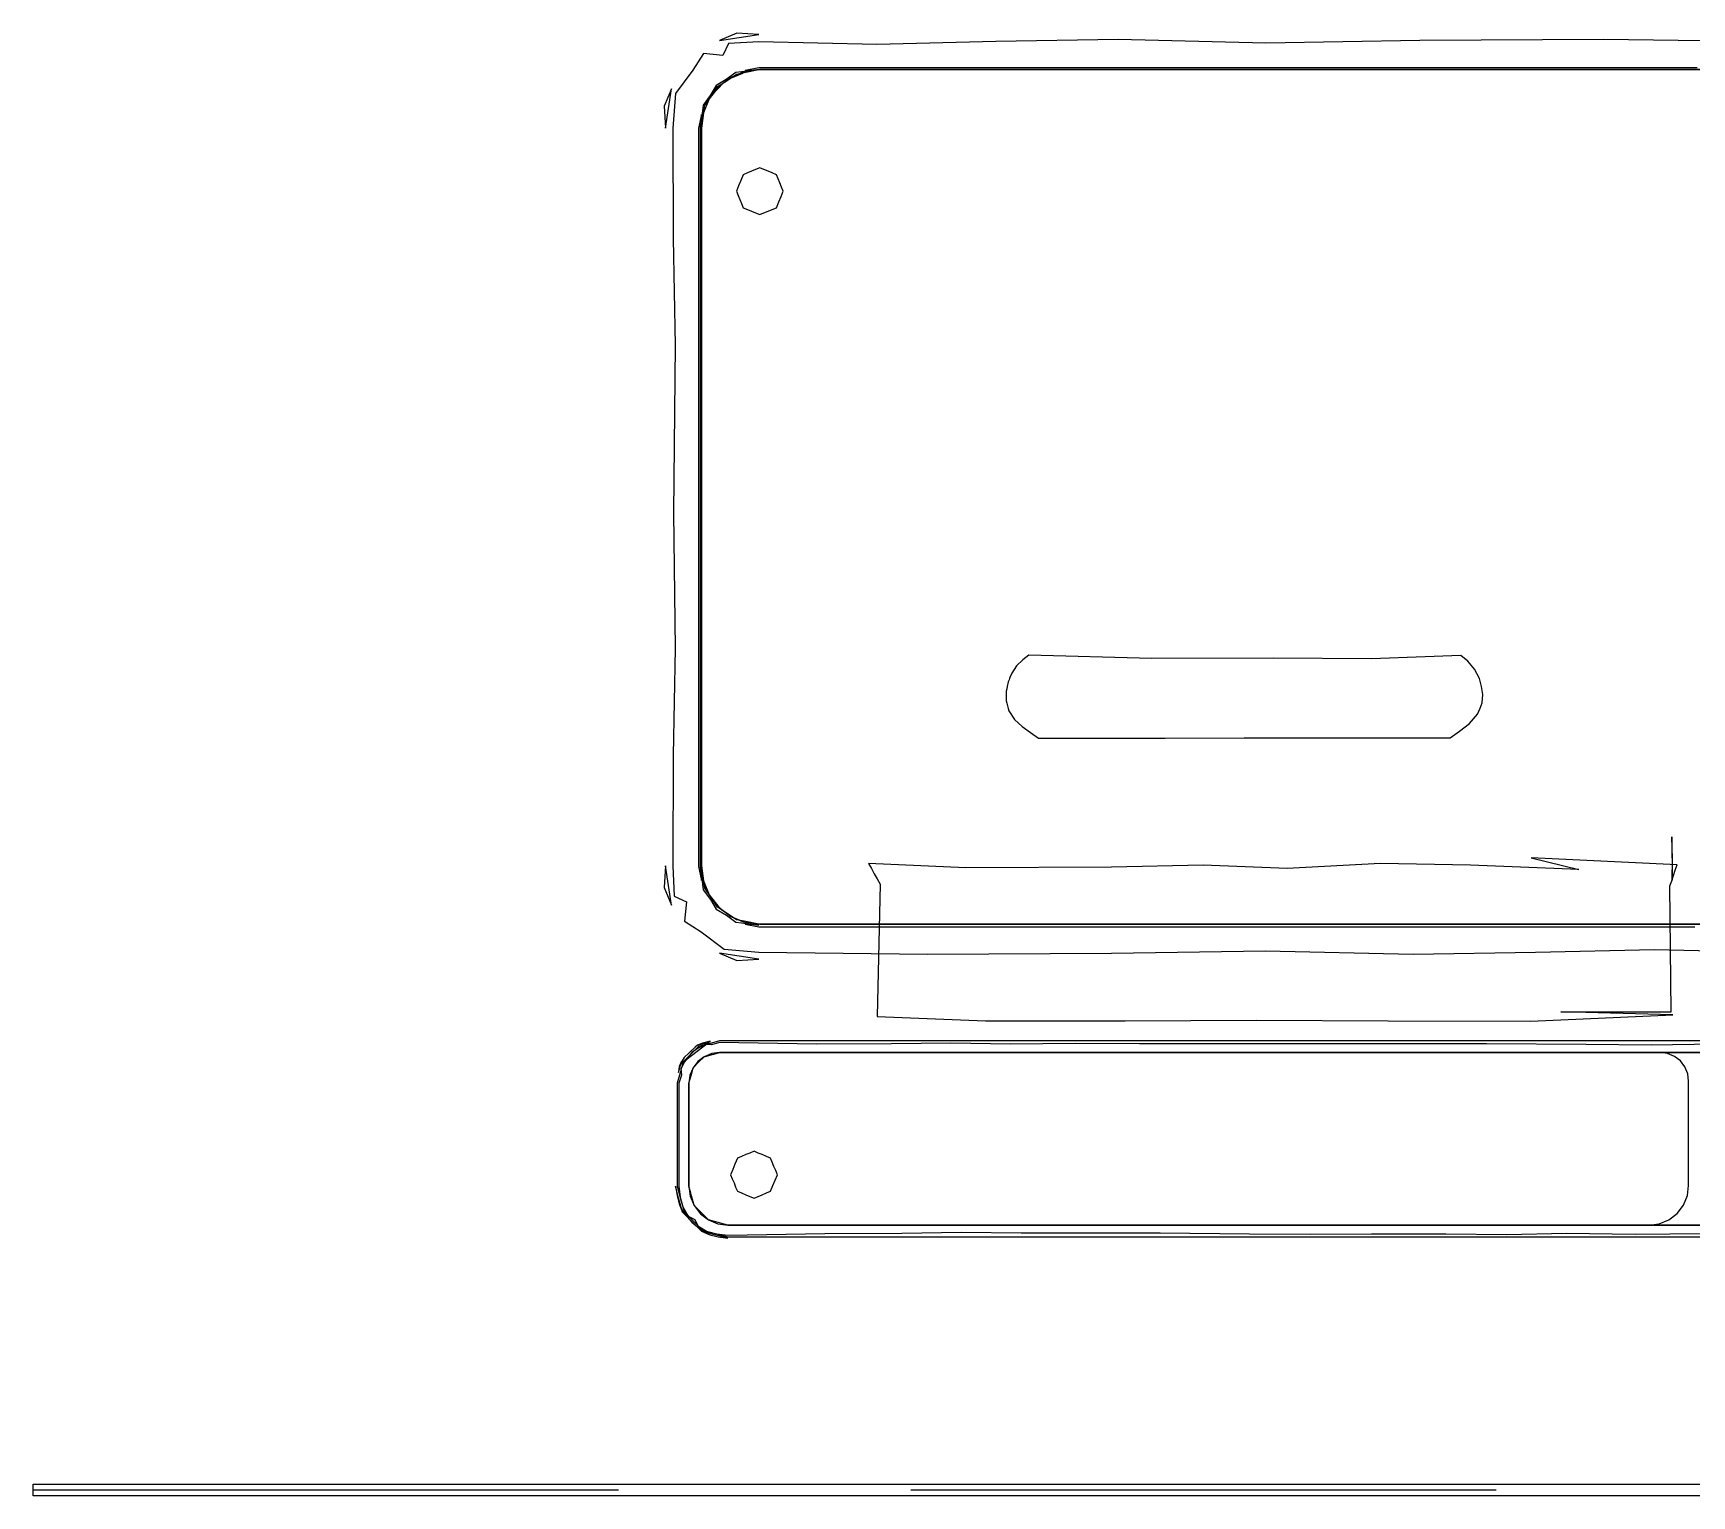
# Model space of a CAD drawing. Extents: x -23.2 to 18.8, y -18.4 to 11.3.
# Drawn here: x 2.82 to 4.237, y -3.537 to -2.288 of the extents above; entities that cross this region are included whole.
import ezdxf

# ---------------------------------------------------------------- set-up
doc = ezdxf.new("R2010")
doc.units = 0
doc.linetypes.add('Dashed', pattern=[0.75, 0.5, -0.25])
for name, color, linetype in [('EJE_MUROS', 8, 'Continuous'), ('FURNISHINGELEMENT', 8, 'Continuous'), ('MUROS', 7, 'Continuous')]:
    doc.layers.add(name, color=color, linetype=linetype)

msp = doc.modelspace()

# ---------------------------------------------------------------- linework, layer by layer
at = {"layer": 'EJE_MUROS', "linetype": 'Dashed'}
msp.add_line((2.82, -3.5321), (5.5313, -3.5321), dxfattribs=at)
at = {"layer": 'FURNISHINGELEMENT'}
for p, q in [((3.4213, -2.2878, 3.7751), (3.4065, -2.2942, 3.7793)), ((3.4065, -2.2942, 3.7793), (3.4401, -2.289, 3.7846)), ((3.4401, -2.2952, 3.7969), (3.414, -2.2966, 3.7911)), ((3.4401, -2.289, 3.7846), (3.4213, -2.2878, 3.7751)), ((3.5409, -2.2974, 3.8005), (3.4401, -2.2952, 3.7969)), ((3.6425, -2.295, 3.7966), (3.5409, -2.2974, 3.8005)), ((3.747, -2.2933, 3.7936), (3.6425, -2.295, 3.7966)), ((3.8731, -2.2963, 3.7988), (3.747, -2.2933, 3.7936)), ((4.0048, -2.2942, 3.7952), (3.8731, -2.2963, 3.7988)), ((4.1621, -2.2933, 3.7936), (4.0048, -2.2942, 3.7952)), ((4.3061, -2.2952, 3.7969), (4.1621, -2.2933, 3.7936)), ((3.3928, -2.3053, 3.7861), (3.3837, -2.3194, 3.7947)), ((3.4092, -2.307, 3.804), (3.3928, -2.3053, 3.7861)), ((3.414, -2.2966, 3.7911), (3.4092, -2.307, 3.804)), ((3.3837, -2.3194, 3.7947), (3.3689, -2.3393, 3.7908)), ((3.4204, -2.3213, 3.8193), (3.4121, -2.3275, 3.8208)), ((3.4129, -2.3281, 3.8194), (3.421, -2.3227, 3.8194)), ((3.4281, -2.3206, 3.8194), (3.416, -2.3256, 3.8194)), ((3.4168, -2.3259, 3.8204), (3.4263, -2.3219, 3.8204)), ((3.4168, -2.3259, 3.8204), (3.4263, -2.3219, 3.8204)), ((3.4168, -2.3259, 3.8204), (3.4263, -2.3219, 3.8204)), ((3.4168, -2.3259, 3.8204), (3.4263, -2.3219, 3.8204)), ((3.4168, -2.3259, 3.8204), (3.4263, -2.3219, 3.8204)), ((3.4168, -2.3259, 3.8204), (3.4263, -2.3219, 3.8204)), ((3.4215, -2.3241, 3.8193), (3.4168, -2.3259, 3.8204)), ((3.4215, -2.3241, 3.8193), (3.4168, -2.3259, 3.8204)), ((3.4215, -2.3241, 3.8193), (3.4168, -2.3259, 3.8204)), ((3.4215, -2.3241, 3.8193), (3.4168, -2.3259, 3.8204)), ((3.4215, -2.3241, 3.8193), (3.4168, -2.3259, 3.8204)), ((3.4215, -2.3241, 3.8193), (3.4168, -2.3259, 3.8204)), ((3.4252, -2.3209, 3.8208), (3.4204, -2.3213, 3.8193)), ((3.421, -2.3227, 3.8194), (3.4275, -2.3214, 3.8194)), ((3.4263, -2.3219, 3.8204), (3.4215, -2.3241, 3.8193)), ((3.4263, -2.3219, 3.8204), (3.4215, -2.3241, 3.8193)), ((3.4263, -2.3219, 3.8204), (3.4215, -2.3241, 3.8193)), ((3.4263, -2.3219, 3.8204), (3.4215, -2.3241, 3.8193)), ((3.4263, -2.3219, 3.8204), (3.4215, -2.3241, 3.8193)), ((3.4263, -2.3219, 3.8204), (3.4215, -2.3241, 3.8193)), ((3.4401, -2.3189, 3.8208), (3.4252, -2.3209, 3.8208)), ((3.4275, -2.3214, 3.8194), (3.4401, -2.3189, 3.8194)), ((3.441, -2.3189, 3.8194), (3.4281, -2.3206, 3.8194)), ((3.4401, -2.3174, 3.8193), (3.4284, -2.3197, 3.8193)), ((3.4284, -2.3197, 3.8193), (3.4401, -2.3189, 3.8208)), ((3.4615, -2.3174, 3.8193), (3.4401, -2.3174, 3.8193)), ((3.4401, -2.3189, 3.8194), (3.5934, -2.3189, 3.8194)), ((4.3061, -2.3189, 3.8194), (3.441, -2.3189, 3.8194)), ((3.4672, -2.3174, 3.8193), (3.4615, -2.3174, 3.8193)), ((3.4728, -2.3174, 3.8193), (3.4672, -2.3174, 3.8193)), ((3.4807, -2.3174, 3.8193), (3.4728, -2.3174, 3.8193)), ((3.4892, -2.3174, 3.8193), (3.4807, -2.3174, 3.8193)), ((3.4942, -2.3174, 3.8193), (3.4892, -2.3174, 3.8193)), ((3.5056, -2.3174, 3.8193), (3.4942, -2.3174, 3.8193)), ((3.5213, -2.3174, 3.8193), (3.5056, -2.3174, 3.8193)), ((3.5219, -2.3174, 3.8193), (3.5213, -2.3174, 3.8193)), ((3.5383, -2.3174, 3.8193), (3.5219, -2.3174, 3.8193)), ((3.5483, -2.3174, 3.8193), (3.5383, -2.3174, 3.8193)), ((3.5547, -2.3174, 3.8193), (3.5483, -2.3174, 3.8193)), ((3.5711, -2.3174, 3.8193), (3.5547, -2.3174, 3.8193)), ((3.5754, -2.3174, 3.8193), (3.5711, -2.3174, 3.8193)), ((3.5874, -2.3174, 3.8193), (3.5754, -2.3174, 3.8193)), ((3.6025, -2.3174, 3.8193), (3.5874, -2.3174, 3.8193)), ((3.5934, -2.3189, 3.8194), (3.7466, -2.3189, 3.8194)), ((3.6038, -2.3174, 3.8193), (3.6025, -2.3174, 3.8193)), ((3.6202, -2.3174, 3.8193), (3.6038, -2.3174, 3.8193)), ((3.6295, -2.3174, 3.8193), (3.6202, -2.3174, 3.8193)), ((3.6365, -2.3174, 3.8193), (3.6295, -2.3174, 3.8193)), ((3.6431, -2.3174, 3.8193), (3.6365, -2.3174, 3.8193)), ((3.6529, -2.3174, 3.8193), (3.6431, -2.3174, 3.8193)), ((3.6566, -2.3174, 3.8193), (3.6529, -2.3174, 3.8193)), ((3.6693, -2.3174, 3.8193), (3.6566, -2.3174, 3.8193)), ((3.6836, -2.3174, 3.8193), (3.6693, -2.3174, 3.8193)), ((3.6856, -2.3174, 3.8193), (3.6836, -2.3174, 3.8193)), ((3.702, -2.3174, 3.8193), (3.6856, -2.3174, 3.8193)), ((3.7107, -2.3174, 3.8193), (3.702, -2.3174, 3.8193)), ((3.7184, -2.3174, 3.8193), (3.7107, -2.3174, 3.8193)), ((3.7348, -2.3174, 3.8193), (3.7184, -2.3174, 3.8193)), ((3.7378, -2.3174, 3.8193), (3.7348, -2.3174, 3.8193)), ((3.7511, -2.3174, 3.8193), (3.7378, -2.3174, 3.8193)), ((3.7466, -2.3189, 3.8194), (3.8731, -2.3189, 3.8194)), ((3.7648, -2.3174, 3.8193), (3.7511, -2.3174, 3.8193)), ((3.7675, -2.3174, 3.8193), (3.7648, -2.3174, 3.8193)), ((3.7839, -2.3174, 3.8193), (3.7675, -2.3174, 3.8193)), ((3.7919, -2.3174, 3.8193), (3.7839, -2.3174, 3.8193)), ((3.8002, -2.3174, 3.8193), (3.7919, -2.3174, 3.8193)), ((3.8054, -2.3174, 3.8193), (3.8002, -2.3174, 3.8193)), ((3.8166, -2.3174, 3.8193), (3.8054, -2.3174, 3.8193)), ((3.819, -2.3174, 3.8193), (3.8166, -2.3174, 3.8193)), ((3.833, -2.3174, 3.8193), (3.819, -2.3174, 3.8193)), ((3.846, -2.3174, 3.8193), (3.833, -2.3174, 3.8193)), ((3.8493, -2.3174, 3.8193), (3.846, -2.3174, 3.8193)), ((3.8657, -2.3174, 3.8193), (3.8493, -2.3174, 3.8193)), ((3.8731, -2.3174, 3.8193), (3.8657, -2.3174, 3.8193)), ((3.8821, -2.3174, 3.8193), (3.8731, -2.3174, 3.8193)), ((3.8731, -2.3189, 3.8194), (3.9995, -2.3189, 3.8194)), ((3.8985, -2.3174, 3.8193), (3.8821, -2.3174, 3.8193)), ((3.9001, -2.3174, 3.8193), (3.8985, -2.3174, 3.8193)), ((3.9148, -2.3174, 3.8193), (3.9001, -2.3174, 3.8193)), ((3.9272, -2.3174, 3.8193), (3.9148, -2.3174, 3.8193)), ((3.9312, -2.3174, 3.8193), (3.9272, -2.3174, 3.8193)), ((3.9476, -2.3174, 3.8193), (3.9312, -2.3174, 3.8193)), ((3.9543, -2.3174, 3.8193), (3.9476, -2.3174, 3.8193)), ((3.9639, -2.3174, 3.8193), (3.9543, -2.3174, 3.8193)), ((3.9813, -2.3174, 3.8193), (3.9639, -2.3174, 3.8193)), ((3.9853, -2.3174, 3.8193), (3.9813, -2.3174, 3.8193)), ((4.0067, -2.3174, 3.8193), (3.9853, -2.3174, 3.8193)), ((3.9995, -2.3189, 3.8194), (4.1528, -2.3189, 3.8194)), ((4.0084, -2.3174, 3.8193), (4.0067, -2.3174, 3.8193)), ((4.0281, -2.3174, 3.8193), (4.0084, -2.3174, 3.8193)), ((4.0354, -2.3174, 3.8193), (4.0281, -2.3174, 3.8193)), ((4.0495, -2.3174, 3.8193), (4.0354, -2.3174, 3.8193)), ((4.0625, -2.3174, 3.8193), (4.0495, -2.3174, 3.8193)), ((4.0708, -2.3174, 3.8193), (4.0625, -2.3174, 3.8193)), ((4.0896, -2.3174, 3.8193), (4.0708, -2.3174, 3.8193)), ((4.0922, -2.3174, 3.8193), (4.0896, -2.3174, 3.8193)), ((4.1059, -2.3174, 3.8193), (4.0922, -2.3174, 3.8193)), ((4.1136, -2.3174, 3.8193), (4.1059, -2.3174, 3.8193)), ((4.1223, -2.3174, 3.8193), (4.1136, -2.3174, 3.8193)), ((4.135, -2.3174, 3.8193), (4.1223, -2.3174, 3.8193)), ((4.1387, -2.3174, 3.8193), (4.135, -2.3174, 3.8193)), ((4.155, -2.3174, 3.8193), (4.1387, -2.3174, 3.8193)), ((4.1528, -2.3189, 3.8194), (4.3061, -2.3189, 3.8194)), ((4.1564, -2.3174, 3.8193), (4.155, -2.3174, 3.8193)), ((4.1714, -2.3174, 3.8193), (4.1564, -2.3174, 3.8193)), ((4.1778, -2.3174, 3.8193), (4.1714, -2.3174, 3.8193)), ((4.1878, -2.3174, 3.8193), (4.1778, -2.3174, 3.8193)), ((4.1991, -2.3174, 3.8193), (4.1878, -2.3174, 3.8193)), ((4.2042, -2.3174, 3.8193), (4.1991, -2.3174, 3.8193)), ((4.2205, -2.3174, 3.8193), (4.2042, -2.3174, 3.8193)), ((4.2419, -2.3174, 3.8193), (4.2205, -2.3174, 3.8193)), ((3.3654, -2.3353, 3.7793), (3.359, -2.3501, 3.7751)), ((3.3602, -2.3689, 3.7846), (3.3654, -2.3353, 3.7793)), ((3.4057, -2.3335, 3.8194), (3.3977, -2.3439, 3.8194)), ((3.4037, -2.3325, 3.8193), (3.3985, -2.3411, 3.8208)), ((3.3993, -2.3416, 3.8194), (3.4047, -2.3335, 3.8194)), ((3.4023, -2.3379, 3.8204), (3.4089, -2.3312, 3.8204)), ((3.4058, -2.3346, 3.8193), (3.4023, -2.3379, 3.8204)), ((3.4121, -2.3275, 3.8208), (3.4037, -2.3325, 3.8193)), ((3.4047, -2.3335, 3.8194), (3.4129, -2.3281, 3.8194)), ((3.416, -2.3256, 3.8194), (3.4057, -2.3335, 3.8194)), ((3.4089, -2.3312, 3.8204), (3.4058, -2.3346, 3.8193)), ((3.359, -2.3501, 3.7751), (3.3602, -2.3689, 3.7846)), ((3.3689, -2.3393, 3.7908), (3.3664, -2.3689, 3.7969)), ((3.3925, -2.3492, 3.8193), (3.392, -2.354, 3.8208)), ((3.3985, -2.3411, 3.8208), (3.3925, -2.3492, 3.8193)), ((3.3926, -2.3563, 3.8194), (3.3939, -2.3497, 3.8194)), ((3.3977, -2.3439, 3.8194), (3.3927, -2.3559, 3.8194)), ((3.3939, -2.3497, 3.8194), (3.3993, -2.3416, 3.8194)), ((3.3909, -2.3572, 3.8193), (3.3886, -2.3689, 3.8193)), ((3.392, -2.354, 3.8208), (3.3901, -2.3689, 3.8208)), ((3.3901, -2.3689, 3.8194), (3.3926, -2.3563, 3.8194)), ((3.3901, -2.3689, 3.8208), (3.3909, -2.3572, 3.8193)), ((3.3927, -2.3559, 3.8194), (3.391, -2.3689, 3.8194)), ((3.3664, -2.3689, 3.7969), (3.3669, -2.4632, 3.7978)), ((3.3886, -2.3689, 3.8193), (3.3886, -2.3903, 3.8193)), ((3.3901, -2.4996, 3.8194), (3.3901, -2.3689, 3.8194)), ((3.391, -2.3689, 3.8194), (3.391, -2.9989, 3.8194)), ((3.3886, -2.3903, 3.8193), (3.3886, -2.4117, 3.8193)), ((3.4267, -2.4087, 3.491), (3.4246, -2.4137, 3.491)), ((3.4302, -2.4072, 3.491), (3.4267, -2.4087, 3.491)), ((3.4338, -2.4057, 3.491), (3.4302, -2.4072, 3.491)), ((3.4373, -2.4043, 3.491), (3.4338, -2.4057, 3.491)), ((3.4409, -2.4028, 3.491), (3.4373, -2.4043, 3.491)), ((3.4444, -2.4043, 3.491), (3.4409, -2.4028, 3.491)), ((3.4479, -2.4057, 3.491), (3.4444, -2.4043, 3.491)), ((3.4515, -2.4072, 3.491), (3.4479, -2.4057, 3.491)), ((3.455, -2.4087, 3.491), (3.4515, -2.4072, 3.491)), ((3.4565, -2.4122, 3.491), (3.455, -2.4087, 3.491)), ((3.3886, -2.4117, 3.8193), (3.3886, -2.4331, 3.8193)), ((3.4227, -2.4183, 3.491), (3.4209, -2.4228, 3.491)), ((3.4209, -2.4228, 3.491), (3.4223, -2.4264, 3.491)), ((3.4246, -2.4137, 3.491), (3.4227, -2.4183, 3.491)), ((3.4579, -2.4157, 3.491), (3.4565, -2.4122, 3.491)), ((3.4594, -2.4193, 3.491), (3.4579, -2.4157, 3.491)), ((3.459, -2.4274, 3.491), (3.4609, -2.4228, 3.491)), ((3.4609, -2.4228, 3.491), (3.4594, -2.4193, 3.491)), ((3.3886, -2.4331, 3.8193), (3.3886, -2.4544, 3.8193)), ((3.4223, -2.4264, 3.491), (3.4238, -2.4299, 3.491)), ((3.4238, -2.4299, 3.491), (3.4252, -2.4334, 3.491)), ((3.4252, -2.4334, 3.491), (3.4267, -2.437, 3.491)), ((3.4267, -2.437, 3.491), (3.4302, -2.4384, 3.491)), ((3.4515, -2.4384, 3.491), (3.455, -2.437, 3.491)), ((3.455, -2.437, 3.491), (3.4571, -2.4319, 3.491)), ((3.4571, -2.4319, 3.491), (3.459, -2.4274, 3.491)), ((3.4302, -2.4384, 3.491), (3.4338, -2.4399, 3.491)), ((3.4338, -2.4399, 3.491), (3.4373, -2.4414, 3.491)), ((3.4373, -2.4414, 3.491), (3.4409, -2.4428, 3.491)), ((3.4409, -2.4428, 3.491), (3.4444, -2.4414, 3.491)), ((3.4444, -2.4414, 3.491), (3.4479, -2.4399, 3.491)), ((3.4479, -2.4399, 3.491), (3.4515, -2.4384, 3.491)), ((3.3669, -2.4632, 3.7978), (3.3686, -2.5544, 3.8005)), ((3.3886, -2.4544, 3.8193), (3.3886, -2.4758, 3.8193)), ((3.3886, -2.4758, 3.8193), (3.3886, -2.4972, 3.8193)), ((3.3886, -2.4972, 3.8193), (3.3886, -2.5186, 3.8193)), ((3.3901, -2.6185, 3.8194), (3.3901, -2.4996, 3.8194)), ((3.3886, -2.5186, 3.8193), (3.3886, -2.54, 3.8193)), ((3.3886, -2.54, 3.8193), (3.3886, -2.558, 3.8193)), ((3.3686, -2.5544, 3.8005), (3.3672, -2.6974, 3.7983)), ((3.3886, -2.558, 3.8193), (3.3886, -2.5614, 3.8193)), ((3.3886, -2.5614, 3.8193), (3.3886, -2.5761, 3.8193)), ((3.3886, -2.5761, 3.8193), (3.3886, -2.5827, 3.8193)), ((3.3886, -2.5827, 3.8193), (3.3886, -2.5941, 3.8193)), ((3.3886, -2.5941, 3.8193), (3.3886, -2.6041, 3.8193)), ((3.3886, -2.6041, 3.8193), (3.3886, -2.6121, 3.8193)), ((3.3886, -2.6121, 3.8193), (3.3886, -2.6255, 3.8193)), ((3.3901, -2.7374, 3.8194), (3.3901, -2.6185, 3.8194)), ((3.3886, -2.6255, 3.8193), (3.3886, -2.6302, 3.8193)), ((3.3886, -2.6302, 3.8193), (3.3886, -2.6469, 3.8193)), ((3.3886, -2.6469, 3.8193), (3.3886, -2.6482, 3.8193)), ((3.3886, -2.6482, 3.8193), (3.3886, -2.6663, 3.8193)), ((3.3886, -2.6663, 3.8193), (3.3886, -2.6683, 3.8193)), ((3.3886, -2.6683, 3.8193), (3.3886, -2.6843, 3.8193)), ((3.3886, -2.6843, 3.8193), (3.3886, -2.6897, 3.8193)), ((3.3886, -2.6897, 3.8193), (3.3886, -2.704, 3.8193)), ((3.3672, -2.6974, 3.7983), (3.3686, -2.8133, 3.8005)), ((3.3886, -2.704, 3.8193), (3.3886, -2.711, 3.8193)), ((3.3886, -2.711, 3.8193), (3.3886, -2.7237, 3.8193)), ((3.3886, -2.7237, 3.8193), (3.3886, -2.7291, 3.8193)), ((3.3886, -2.7291, 3.8193), (3.3886, -2.7434, 3.8193)), ((3.3886, -2.7434, 3.8193), (3.3886, -2.7471, 3.8193)), ((3.3886, -2.7471, 3.8193), (3.3886, -2.7631, 3.8193)), ((3.3901, -2.8681, 3.8194), (3.3901, -2.7374, 3.8194)), ((3.3886, -2.7631, 3.8193), (3.3886, -2.7652, 3.8193)), ((3.3886, -2.7652, 3.8193), (3.3886, -2.7832, 3.8193)), ((3.3886, -2.7832, 3.8193), (3.3886, -2.8012, 3.8193)), ((3.3886, -2.8012, 3.8193), (3.3886, -2.8026, 3.8193)), ((3.3886, -2.8026, 3.8193), (3.3886, -2.8193, 3.8193)), ((3.3686, -2.8133, 3.8005), (3.3669, -2.9045, 3.7978)), ((3.3886, -2.8193, 3.8193), (3.3886, -2.8223, 3.8193)), ((3.6707, -2.819, 4.0477), (3.6655, -2.823, 4.0541)), ((3.7759, -2.8219, 4.0529), (3.6707, -2.819, 4.0477)), ((4.0397, -2.8194, 4.0489), (3.9635, -2.8222, 4.0534)), ((4.0459, -2.8243, 4.0558), (4.0397, -2.8194, 4.0489)), ((3.3886, -2.8223, 3.8193), (3.3886, -2.8373, 3.8193)), ((3.6582, -2.8314, 4.0618), (3.6561, -2.8345, 4.0643)), ((3.6603, -2.8282, 4.0593), (3.6582, -2.8314, 4.0618)), ((3.6655, -2.823, 4.0541), (3.6603, -2.8282, 4.0593)), ((3.8796, -2.8217, 4.0526), (3.7759, -2.8219, 4.0529)), ((3.9635, -2.8222, 4.0534), (3.8796, -2.8217, 4.0526)), ((4.0516, -2.831, 4.0617), (4.0459, -2.8243, 4.0558)), ((4.0557, -2.839, 4.0675), (4.0516, -2.831, 4.0617)), ((3.3886, -2.8373, 3.8193), (3.3886, -2.842, 3.8193)), ((3.3886, -2.842, 3.8193), (3.3886, -2.8553, 3.8193)), ((3.6518, -2.8478, 4.069), (3.6514, -2.8498, 4.069)), ((3.6523, -2.8458, 4.0689), (3.6518, -2.8478, 4.069)), ((3.6531, -2.8418, 4.0689), (3.6523, -2.8458, 4.0689)), ((3.6539, -2.84, 4.0677), (3.6531, -2.8418, 4.0689)), ((3.6542, -2.839, 4.0671), (3.6539, -2.84, 4.0677)), ((3.6546, -2.8381, 4.0666), (3.6542, -2.839, 4.0671)), ((3.6561, -2.8345, 4.0643), (3.6546, -2.8381, 4.0666)), ((4.0576, -2.8458, 4.0678), (4.0557, -2.839, 4.0675)), ((4.0585, -2.8528, 4.068), (4.0576, -2.8458, 4.0678)), ((3.3886, -2.8553, 3.8193), (3.3886, -2.8617, 3.8193)), ((3.3886, -2.8617, 3.8193), (3.3886, -2.8734, 3.8193)), ((3.6514, -2.8498, 4.069), (3.6514, -2.8509, 4.069)), ((3.6514, -2.8509, 4.069), (3.6514, -2.8519, 4.069)), ((3.6514, -2.8519, 4.069), (3.6514, -2.8529, 4.069)), ((3.6514, -2.8529, 4.069), (3.6514, -2.854, 4.069)), ((3.6514, -2.854, 4.069), (3.6514, -2.855, 4.069)), ((3.6514, -2.855, 4.069), (3.6514, -2.856, 4.069)), ((3.6514, -2.856, 4.069), (3.6514, -2.8581, 4.069)), ((3.6514, -2.8581, 4.069), (3.652, -2.8602, 4.0676)), ((3.652, -2.8602, 4.0676), (3.6526, -2.8624, 4.0662)), ((3.6526, -2.8624, 4.0662), (3.6531, -2.8645, 4.0648)), ((4.0563, -2.8642, 4.0648), (4.058, -2.8598, 4.0679)), ((4.058, -2.8598, 4.0679), (4.0585, -2.8528, 4.068)), ((3.3886, -2.8734, 3.8193), (3.3886, -2.8814, 3.8193)), ((3.3901, -2.9989, 3.8194), (3.3901, -2.8681, 3.8194)), ((3.6531, -2.8645, 4.0648), (3.6537, -2.8667, 4.0635)), ((3.6537, -2.8667, 4.0635), (3.6585, -2.8739, 4.058)), ((3.6585, -2.8739, 4.058), (3.6651, -2.8799, 4.0522)), ((4.0473, -2.8774, 4.0546), (4.0542, -2.8696, 4.061)), ((4.0542, -2.8696, 4.061), (4.0563, -2.8642, 4.0648)), ((3.3886, -2.8814, 3.8193), (3.3886, -2.8914, 3.8193)), ((3.6651, -2.8799, 4.0522), (3.6722, -2.8851, 4.0461)), ((3.6722, -2.8851, 4.0461), (3.6791, -2.89, 4.0395)), ((3.6791, -2.89, 4.0395), (3.7872, -2.8899, 4.0394)), ((3.7872, -2.8899, 4.0394), (3.8548, -2.8898, 4.0394)), ((3.8548, -2.8898, 4.0394), (3.8779, -2.8898, 4.0394)), ((3.8779, -2.8898, 4.0394), (3.9225, -2.8898, 4.0394)), ((3.9225, -2.8898, 4.0394), (4.0306, -2.8897, 4.0394)), ((4.0306, -2.8897, 4.0394), (4.0388, -2.8839, 4.0472)), ((4.0388, -2.8839, 4.0472), (4.0473, -2.8774, 4.0546)), ((3.3669, -2.9045, 3.7978), (3.3664, -2.9989, 3.7969)), ((3.3886, -2.8914, 3.8193), (3.3886, -2.9011, 3.8193)), ((3.3886, -2.9011, 3.8193), (3.3886, -2.9095, 3.8193)), ((3.3886, -2.9095, 3.8193), (3.3886, -2.9208, 3.8193)), ((3.3886, -2.9208, 3.8193), (3.3886, -2.9275, 3.8193)), ((3.3886, -2.9275, 3.8193), (3.3886, -2.9389, 3.8193)), ((3.3886, -2.9389, 3.8193), (3.3886, -2.9455, 3.8193)), ((3.3886, -2.9455, 3.8193), (3.3886, -2.9569, 3.8193)), ((3.3886, -2.9569, 3.8193), (3.3886, -2.9636, 3.8193)), ((3.3886, -2.9636, 3.8193), (3.3886, -2.9783, 3.8193)), ((4.2207, -2.9929, 3.8158), (4.2201, -2.9743, 3.8163)), ((4.2201, -2.9743, 3.8163), (4.2203, -3.0112, 3.8161)), ((3.3886, -2.9783, 3.8193), (3.3886, -2.9997, 3.8193)), ((3.3602, -2.9989, 3.7846), (3.359, -3.0176, 3.7751)), ((3.3654, -3.0325, 3.7793), (3.3602, -2.9989, 3.7846)), ((3.3664, -2.9989, 3.7969), (3.3678, -3.025, 3.7911)), ((3.3886, -2.9997, 3.8193), (3.3909, -3.0114, 3.8193)), ((3.3926, -3.0115, 3.8194), (3.3901, -2.9989, 3.8194)), ((3.3909, -3.0114, 3.8193), (3.3901, -2.9997, 3.8208)), ((3.3901, -2.9997, 3.8208), (3.392, -3.0146, 3.8208)), ((3.391, -2.9989, 3.8194), (3.3927, -3.0118, 3.8194)), ((3.6169, -3.0007, 4.1938), (3.5338, -2.9969, 4.1876)), ((3.5338, -2.9969, 4.1876), (3.5363, -3.0013, 4.1927)), ((3.6169, -3.0007, 4.1938), (3.5338, -2.9969, 4.1876)), ((3.5338, -2.9969, 4.1876), (3.5363, -3.0013, 4.1927)), ((3.5363, -3.0013, 4.1927), (3.5387, -3.0057, 4.1978)), ((3.5363, -3.0013, 4.1927), (3.5387, -3.0057, 4.1978)), ((3.7414, -3.0002, 4.193), (3.6169, -3.0007, 4.1938)), ((3.7414, -3.0002, 4.193), (3.6169, -3.0007, 4.1938)), ((3.8196, -2.9984, 4.1903), (3.7414, -3.0002, 4.193)), ((3.8196, -2.9984, 4.1903), (3.7414, -3.0002, 4.193)), ((3.8915, -3.0012, 4.1946), (3.8196, -2.9984, 4.1903)), ((3.8915, -3.0012, 4.1946), (3.8196, -2.9984, 4.1903)), ((3.9712, -2.9971, 4.1879), (3.8915, -3.0012, 4.1946)), ((3.9712, -2.9971, 4.1879), (3.8915, -3.0012, 4.1946)), ((4.0481, -2.9985, 4.1904), (3.9712, -2.9971, 4.1879)), ((4.0481, -2.9985, 4.1904), (3.9712, -2.9971, 4.1879)), ((4.1406, -3.0021, 4.1958), (4.0481, -2.9985, 4.1904)), ((4.1406, -3.0021, 4.1958), (4.0481, -2.9985, 4.1904)), ((4.2246, -2.9982, 4.1899), (4.0999, -2.9923, 4.1787)), ((4.0999, -2.9923, 4.1787), (4.1406, -3.0021, 4.1958)), ((4.2246, -2.9982, 4.1899), (4.0999, -2.9923, 4.1787)), ((4.0999, -2.9923, 4.1787), (4.1406, -3.0021, 4.1958)), ((4.2203, -3.0112, 3.8161), (4.2207, -2.9929, 3.8158)), ((4.2215, -3.0072, 4.1995), (4.2231, -3.0027, 4.1947)), ((4.2215, -3.0072, 4.1995), (4.2231, -3.0027, 4.1947)), ((4.2231, -3.0027, 4.1947), (4.2246, -2.9982, 4.1899)), ((4.2231, -3.0027, 4.1947), (4.2246, -2.9982, 4.1899)), ((3.359, -3.0176, 3.7751), (3.3654, -3.0325, 3.7793)), ((3.392, -3.0146, 3.8208), (3.3925, -3.0194, 3.8193)), ((3.3939, -3.018, 3.8194), (3.3926, -3.0115, 3.8194)), ((3.3927, -3.0118, 3.8194), (3.3977, -3.0239, 3.8194)), ((3.397, -3.0229, 3.8204), (3.3931, -3.0134, 3.8204)), ((3.3931, -3.0134, 3.8204), (3.3953, -3.0182, 3.8193)), ((3.3993, -3.0261, 3.8194), (3.3939, -3.018, 3.8194)), ((3.3953, -3.0182, 3.8193), (3.397, -3.0229, 3.8204)), ((3.5387, -3.0057, 4.1978), (3.5412, -3.0102, 4.203)), ((3.5387, -3.0057, 4.1978), (3.5412, -3.0102, 4.203)), ((3.5437, -3.0146, 4.2081), (3.5411, -3.1277, 4.205)), ((3.5437, -3.0146, 4.2081), (3.5411, -3.1277, 4.205)), ((3.5412, -3.0102, 4.203), (3.5437, -3.0146, 4.2081)), ((3.5412, -3.0102, 4.203), (3.5437, -3.0146, 4.2081)), ((4.2185, -3.0162, 4.2091), (4.22, -3.0117, 4.2043)), ((4.2185, -3.0162, 4.2091), (4.22, -3.0117, 4.2043)), ((4.2196, -3.1238, 4.2072), (4.2185, -3.0162, 4.2091)), ((4.2196, -3.1238, 4.2072), (4.2185, -3.0162, 4.2091)), ((4.22, -3.0117, 4.2043), (4.2215, -3.0072, 4.1995)), ((4.22, -3.0117, 4.2043), (4.2215, -3.0072, 4.1995)), ((3.3678, -3.025, 3.7911), (3.3782, -3.0298, 3.804)), ((3.3782, -3.0298, 3.804), (3.3765, -3.0462, 3.7861)), ((3.3925, -3.0194, 3.8193), (3.3987, -3.0277, 3.8208)), ((3.3977, -3.0239, 3.8194), (3.4057, -3.0342, 3.8194)), ((3.3987, -3.0277, 3.8208), (3.4037, -3.0361, 3.8193)), ((3.4047, -3.0342, 3.8194), (3.3993, -3.0261, 3.8194)), ((3.4024, -3.0309, 3.8204), (3.4058, -3.034, 3.8193)), ((3.4091, -3.0375, 3.8204), (3.4024, -3.0309, 3.8204)), ((3.3765, -3.0462, 3.7861), (3.3906, -3.0553, 3.7947)), ((3.4037, -3.0361, 3.8193), (3.4123, -3.0412, 3.8208)), ((3.4129, -3.0397, 3.8194), (3.4047, -3.0342, 3.8194)), ((3.4057, -3.0342, 3.8194), (3.416, -3.0422, 3.8194)), ((3.4058, -3.034, 3.8193), (3.4091, -3.0375, 3.8204)), ((3.4123, -3.0412, 3.8208), (3.4204, -3.0472, 3.8193)), ((3.421, -3.0451, 3.8194), (3.4129, -3.0397, 3.8194)), ((3.416, -3.0422, 3.8194), (3.4281, -3.0472, 3.8194)), ((3.4168, -3.0427, 3.8204), (3.4215, -3.0445, 3.8193)), ((3.4265, -3.0467, 3.8204), (3.4168, -3.0427, 3.8204)), ((3.4275, -3.0464, 3.8194), (3.421, -3.0451, 3.8194)), ((3.4215, -3.0445, 3.8193), (3.4265, -3.0467, 3.8204)), ((3.4401, -3.0489, 3.8194), (3.4275, -3.0464, 3.8194)), ((3.3906, -3.0553, 3.7947), (3.4105, -3.0701, 3.7908)), ((3.4204, -3.0472, 3.8193), (3.4252, -3.0478, 3.8208)), ((3.4252, -3.0478, 3.8208), (3.4401, -3.0497, 3.8208)), ((3.4281, -3.0472, 3.8194), (3.441, -3.0489, 3.8194)), ((3.4401, -3.0497, 3.8208), (3.4284, -3.0488, 3.8193)), ((3.4284, -3.0488, 3.8193), (3.4401, -3.0512, 3.8193)), ((3.5934, -3.0489, 3.8194), (3.4401, -3.0489, 3.8194)), ((3.4401, -3.0512, 3.8193), (3.4615, -3.0512, 3.8193)), ((3.441, -3.0489, 3.8194), (4.3061, -3.0489, 3.8194)), ((3.4615, -3.0512, 3.8193), (3.4829, -3.0512, 3.8193)), ((3.4829, -3.0512, 3.8193), (3.5042, -3.0512, 3.8193)), ((3.5042, -3.0512, 3.8193), (3.5256, -3.0512, 3.8193)), ((3.5256, -3.0512, 3.8193), (3.542, -3.0512, 3.8193)), ((3.542, -3.0512, 3.8193), (3.547, -3.0512, 3.8193)), ((3.547, -3.0512, 3.8193), (3.5583, -3.0512, 3.8193)), ((3.5583, -3.0512, 3.8193), (3.5684, -3.0512, 3.8193)), ((3.5684, -3.0512, 3.8193), (3.5747, -3.0512, 3.8193)), ((3.5747, -3.0512, 3.8193), (3.5898, -3.0512, 3.8193)), ((3.5898, -3.0512, 3.8193), (3.591, -3.0512, 3.8193)), ((3.591, -3.0512, 3.8193), (3.6074, -3.0512, 3.8193)), ((3.7466, -3.0489, 3.8194), (3.5934, -3.0489, 3.8194)), ((3.6074, -3.0512, 3.8193), (3.6112, -3.0512, 3.8193)), ((3.6112, -3.0512, 3.8193), (3.6237, -3.0512, 3.8193)), ((3.6237, -3.0512, 3.8193), (3.6325, -3.0512, 3.8193)), ((3.6325, -3.0512, 3.8193), (3.64, -3.0512, 3.8193)), ((3.64, -3.0512, 3.8193), (3.6539, -3.0512, 3.8193)), ((3.6539, -3.0512, 3.8193), (3.6564, -3.0512, 3.8193)), ((3.6564, -3.0512, 3.8193), (3.6753, -3.0512, 3.8193)), ((3.6753, -3.0512, 3.8193), (3.6834, -3.0512, 3.8193)), ((3.6834, -3.0512, 3.8193), (3.6967, -3.0512, 3.8193)), ((3.6967, -3.0512, 3.8193), (3.7105, -3.0512, 3.8193)), ((3.7105, -3.0512, 3.8193), (3.7181, -3.0512, 3.8193)), ((3.7181, -3.0512, 3.8193), (3.7375, -3.0512, 3.8193)), ((3.7375, -3.0512, 3.8193), (3.7394, -3.0512, 3.8193)), ((3.7394, -3.0512, 3.8193), (3.7608, -3.0512, 3.8193)), ((3.8731, -3.0489, 3.8194), (3.7466, -3.0489, 3.8194)), ((3.7608, -3.0512, 3.8193), (3.7645, -3.0512, 3.8193)), ((3.7645, -3.0512, 3.8193), (3.7822, -3.0512, 3.8193)), ((3.7822, -3.0512, 3.8193), (3.7916, -3.0512, 3.8193)), ((3.7916, -3.0512, 3.8193), (3.7986, -3.0512, 3.8193)), ((3.7986, -3.0512, 3.8193), (3.8051, -3.0512, 3.8193)), ((3.8051, -3.0512, 3.8193), (3.8149, -3.0512, 3.8193)), ((3.8149, -3.0512, 3.8193), (3.8186, -3.0512, 3.8193)), ((3.8186, -3.0512, 3.8193), (3.8313, -3.0512, 3.8193)), ((3.8313, -3.0512, 3.8193), (3.8456, -3.0512, 3.8193)), ((3.8456, -3.0512, 3.8193), (3.8476, -3.0512, 3.8193)), ((3.8476, -3.0512, 3.8193), (3.8639, -3.0512, 3.8193)), ((3.8639, -3.0512, 3.8193), (3.8727, -3.0512, 3.8193)), ((3.8727, -3.0512, 3.8193), (3.8803, -3.0512, 3.8193)), ((3.9995, -3.0489, 3.8194), (3.8731, -3.0489, 3.8194)), ((3.8803, -3.0512, 3.8193), (3.8966, -3.0512, 3.8193)), ((3.8966, -3.0512, 3.8193), (3.8997, -3.0512, 3.8193)), ((3.8997, -3.0512, 3.8193), (3.913, -3.0512, 3.8193)), ((3.913, -3.0512, 3.8193), (3.9268, -3.0512, 3.8193)), ((3.9268, -3.0512, 3.8193), (3.9293, -3.0512, 3.8193)), ((3.9293, -3.0512, 3.8193), (3.9403, -3.0512, 3.8193)), ((3.9403, -3.0512, 3.8193), (3.9457, -3.0512, 3.8193)), ((3.9457, -3.0512, 3.8193), (3.9538, -3.0512, 3.8193)), ((3.9538, -3.0512, 3.8193), (3.962, -3.0512, 3.8193)), ((3.962, -3.0512, 3.8193), (3.9784, -3.0512, 3.8193)), ((3.9784, -3.0512, 3.8193), (3.9808, -3.0512, 3.8193)), ((3.9808, -3.0512, 3.8193), (3.9947, -3.0512, 3.8193)), ((3.9947, -3.0512, 3.8193), (4.0079, -3.0512, 3.8193)), ((4.1528, -3.0489, 3.8194), (3.9995, -3.0489, 3.8194)), ((4.0079, -3.0512, 3.8193), (4.0111, -3.0512, 3.8193)), ((4.0111, -3.0512, 3.8193), (4.0274, -3.0512, 3.8193)), ((4.0274, -3.0512, 3.8193), (4.0349, -3.0512, 3.8193)), ((4.0349, -3.0512, 3.8193), (4.0437, -3.0512, 3.8193)), ((4.0437, -3.0512, 3.8193), (4.0601, -3.0512, 3.8193)), ((4.0601, -3.0512, 3.8193), (4.0619, -3.0512, 3.8193)), ((4.0619, -3.0512, 3.8193), (4.0764, -3.0512, 3.8193)), ((4.0764, -3.0512, 3.8193), (4.089, -3.0512, 3.8193)), ((4.089, -3.0512, 3.8193), (4.0928, -3.0512, 3.8193)), ((4.0928, -3.0512, 3.8193), (4.1025, -3.0512, 3.8193)), ((4.1025, -3.0512, 3.8193), (4.1091, -3.0512, 3.8193)), ((4.1091, -3.0512, 3.8193), (4.116, -3.0512, 3.8193)), ((4.116, -3.0512, 3.8193), (4.1255, -3.0512, 3.8193)), ((4.1255, -3.0512, 3.8193), (4.1418, -3.0512, 3.8193)), ((4.1418, -3.0512, 3.8193), (4.1431, -3.0512, 3.8193)), ((4.1431, -3.0512, 3.8193), (4.1582, -3.0512, 3.8193)), ((4.3061, -3.0489, 3.8194), (4.1528, -3.0489, 3.8194)), ((4.1582, -3.0512, 3.8193), (4.1701, -3.0512, 3.8193)), ((4.1701, -3.0512, 3.8193), (4.1745, -3.0512, 3.8193)), ((4.1745, -3.0512, 3.8193), (4.1909, -3.0512, 3.8193)), ((4.1909, -3.0512, 3.8193), (4.1971, -3.0512, 3.8193)), ((4.1971, -3.0512, 3.8193), (4.2072, -3.0512, 3.8193)), ((4.2072, -3.0512, 3.8193), (4.2235, -3.0512, 3.8193)), ((4.2235, -3.0512, 3.8193), (4.2399, -3.0512, 3.8193)), ((3.4401, -3.0787, 3.7846), (3.4065, -3.0735, 3.7793)), ((3.4065, -3.0735, 3.7793), (3.4213, -3.0799, 3.7751)), ((3.4105, -3.0701, 3.7908), (3.4401, -3.0726, 3.7969)), ((3.4401, -3.0726, 3.7969), (3.5841, -3.0745, 3.7936)), ((3.5841, -3.0745, 3.7936), (3.7413, -3.0736, 3.7952)), ((3.7413, -3.0736, 3.7952), (3.873, -3.0715, 3.7988)), ((3.873, -3.0715, 3.7988), (3.9991, -3.0745, 3.7936)), ((3.9991, -3.0745, 3.7936), (4.1037, -3.0728, 3.7966)), ((4.1037, -3.0728, 3.7966), (4.2052, -3.0704, 3.8005)), ((4.2052, -3.0704, 3.8005), (4.3061, -3.0726, 3.7969)), ((3.4213, -3.0799, 3.7751), (3.4401, -3.0787, 3.7846)), ((3.5411, -3.1277, 4.205), (3.6338, -3.1314, 4.2002)), ((3.5411, -3.1277, 4.205), (3.6338, -3.1314, 4.2002)), ((3.6338, -3.1314, 4.2002), (3.7531, -3.1314, 4.2002)), ((3.6338, -3.1314, 4.2002), (3.7531, -3.1314, 4.2002)), ((3.7531, -3.1314, 4.2002), (3.8653, -3.1308, 4.2014)), ((3.7531, -3.1314, 4.2002), (3.8653, -3.1308, 4.2014)), ((3.8653, -3.1308, 4.2014), (3.9778, -3.1313, 4.2004)), ((3.8653, -3.1308, 4.2014), (3.9778, -3.1313, 4.2004)), ((3.9778, -3.1313, 4.2004), (4.0997, -3.1318, 4.1989)), ((3.9778, -3.1313, 4.2004), (4.0997, -3.1318, 4.1989)), ((4.0997, -3.1318, 4.1989), (4.221, -3.1263, 4.2014)), ((4.0997, -3.1318, 4.1989), (4.221, -3.1263, 4.2014)), ((4.221, -3.1263, 4.2014), (4.1253, -3.1236, 4.2073)), ((4.1253, -3.1236, 4.2073), (4.2196, -3.1238, 4.2072)), ((4.221, -3.1263, 4.2014), (4.1253, -3.1236, 4.2073)), ((4.1253, -3.1236, 4.2073), (4.2196, -3.1238, 4.2072)), ((3.3729, -3.1685, 4.1028), (3.3969, -3.1498, 4.102)), ((3.3818, -3.16, 4.102), (3.3752, -3.1666, 4.102)), ((3.3804, -3.1588, 4.1031), (3.3763, -3.1628, 4.1027)), ((3.3829, -3.1584, 4.1061), (3.3764, -3.1665, 4.1063)), ((3.3856, -3.154, 4.1029), (3.3804, -3.1588, 4.1031)), ((3.3884, -3.1533, 4.102), (3.3818, -3.16, 4.102)), ((3.3883, -3.1546, 4.1063), (3.3829, -3.1584, 4.1061)), ((3.3876, -3.1523, 4.102), (3.3856, -3.154, 4.1029)), ((3.3876, -3.1523, 4.102), (3.3969, -3.1498, 4.102)), ((3.3876, -3.1523, 4.102), (3.3969, -3.1498, 4.102)), ((3.3876, -3.1523, 4.102), (3.3969, -3.1498, 4.102)), ((3.3876, -3.1523, 4.102), (3.3969, -3.1498, 4.102)), ((3.3876, -3.1523, 4.102), (3.3969, -3.1498, 4.102)), ((3.3876, -3.1523, 4.102), (3.3969, -3.1498, 4.102)), ((3.3876, -3.1523, 4.102), (3.3969, -3.1498, 4.102)), ((3.3876, -3.1523, 4.102), (3.3969, -3.1498, 4.102)), ((3.3876, -3.1523, 4.102), (3.3969, -3.1498, 4.102)), ((3.3876, -3.1523, 4.102), (3.3969, -3.1498, 4.102)), ((3.3876, -3.1523, 4.102), (3.3969, -3.1498, 4.102)), ((3.3876, -3.1523, 4.102), (3.3969, -3.1498, 4.102)), ((3.3876, -3.1523, 4.102), (3.3969, -3.1498, 4.102)), ((3.392, -3.1504, 4.1012), (3.3876, -3.1523, 4.102)), ((3.392, -3.1504, 4.1012), (3.3876, -3.1523, 4.102)), ((3.392, -3.1504, 4.1012), (3.3876, -3.1523, 4.102)), ((3.392, -3.1504, 4.1012), (3.3876, -3.1523, 4.102)), ((3.392, -3.1504, 4.1012), (3.3876, -3.1523, 4.102)), ((3.392, -3.1504, 4.1012), (3.3876, -3.1523, 4.102)), ((3.392, -3.1504, 4.1012), (3.3876, -3.1523, 4.102)), ((3.392, -3.1504, 4.1012), (3.3876, -3.1523, 4.102)), ((3.392, -3.1504, 4.1012), (3.3876, -3.1523, 4.102)), ((3.392, -3.1504, 4.1012), (3.3876, -3.1523, 4.102)), ((3.392, -3.1504, 4.1012), (3.3876, -3.1523, 4.102)), ((3.392, -3.1504, 4.1012), (3.3876, -3.1523, 4.102)), ((3.392, -3.1504, 4.1012), (3.3876, -3.1523, 4.102)), ((3.392, -3.1504, 4.1012), (3.3876, -3.1523, 4.102)), ((3.3943, -3.1515, 4.1059), (3.3883, -3.1546, 4.1063)), ((3.3975, -3.1509, 4.102), (3.3884, -3.1533, 4.102)), ((3.3985, -3.1487, 4.1009), (3.392, -3.1504, 4.1012)), ((3.3985, -3.1487, 4.1009), (3.392, -3.1504, 4.1012)), ((3.3985, -3.1487, 4.1009), (3.392, -3.1504, 4.1012)), ((3.3985, -3.1487, 4.1009), (3.392, -3.1504, 4.1012)), ((3.3985, -3.1487, 4.1009), (3.392, -3.1504, 4.1012)), ((3.3985, -3.1487, 4.1009), (3.392, -3.1504, 4.1012)), ((3.3985, -3.1487, 4.1009), (3.392, -3.1504, 4.1012)), ((3.3985, -3.1487, 4.1009), (3.392, -3.1504, 4.1012)), ((3.3985, -3.1487, 4.1009), (3.392, -3.1504, 4.1012)), ((3.3985, -3.1487, 4.1009), (3.392, -3.1504, 4.1012)), ((3.3985, -3.1487, 4.1009), (3.392, -3.1504, 4.1012)), ((3.3985, -3.1487, 4.1009), (3.392, -3.1504, 4.1012)), ((3.3985, -3.1487, 4.1009), (3.392, -3.1504, 4.1012)), ((3.3985, -3.1487, 4.1009), (3.392, -3.1504, 4.1012)), ((3.3998, -3.1594, 4.112), (3.3934, -3.162, 4.112)), ((3.3998, -3.1594, 4.0986), (3.3934, -3.162, 4.0986)), ((3.3934, -3.162, 4.112), (3.4, -3.1602, 4.112)), ((3.3997, -3.1519, 4.1088), (3.3943, -3.1515, 4.1059)), ((3.3969, -3.1498, 4.102), (3.3985, -3.1487, 4.1009)), ((3.3969, -3.1498, 4.102), (3.3985, -3.1487, 4.1009)), ((3.3969, -3.1498, 4.102), (3.3985, -3.1487, 4.1009)), ((3.3969, -3.1498, 4.102), (3.3985, -3.1487, 4.1009)), ((3.3969, -3.1498, 4.102), (3.3985, -3.1487, 4.1009)), ((3.3969, -3.1498, 4.102), (3.3985, -3.1487, 4.1009)), ((3.3969, -3.1498, 4.102), (3.3985, -3.1487, 4.1009)), ((3.3969, -3.1498, 4.102), (3.3985, -3.1487, 4.1009)), ((3.3969, -3.1498, 4.102), (3.3985, -3.1487, 4.1009)), ((3.3969, -3.1498, 4.102), (3.3985, -3.1487, 4.1009)), ((3.3969, -3.1498, 4.102), (3.3985, -3.1487, 4.1009)), ((3.3969, -3.1498, 4.102), (3.3985, -3.1487, 4.1009)), ((3.3969, -3.1498, 4.102), (3.3985, -3.1487, 4.1009)), ((3.3969, -3.1498, 4.102), (3.3985, -3.1487, 4.1009)), ((3.4065, -3.1485, 4.102), (3.3975, -3.1509, 4.102)), ((3.4065, -3.1498, 4.107), (3.3997, -3.1519, 4.1088)), ((3.4065, -3.1585, 4.112), (3.3998, -3.1594, 4.112)), ((3.4065, -3.1585, 4.0986), (3.3998, -3.1594, 4.0986)), ((3.4, -3.1602, 4.112), (3.4017, -3.1598, 4.112)), ((3.4017, -3.1598, 4.112), (3.4065, -3.1585, 4.112)), ((4.3402, -3.1485, 4.102), (3.4065, -3.1485, 4.102)), ((3.4894, -3.1514, 4.109), (3.4065, -3.1498, 4.107)), ((4.3402, -3.1585, 4.112), (3.4065, -3.1585, 4.112)), ((4.2101, -3.1585, 4.0986), (3.4065, -3.1585, 4.0986)), ((3.4065, -3.1585, 4.112), (3.4618, -3.1585, 4.112)), ((3.4618, -3.1585, 4.112), (3.517, -3.1585, 4.112)), ((3.5534, -3.1511, 4.1087), (3.4894, -3.1514, 4.109)), ((3.517, -3.1585, 4.112), (3.5785, -3.1585, 4.112)), ((3.6042, -3.1505, 4.108), (3.5534, -3.1511, 4.1087)), ((3.5785, -3.1585, 4.112), (3.64, -3.1585, 4.112)), ((3.655, -3.1512, 4.1088), (3.6042, -3.1505, 4.108)), ((3.64, -3.1585, 4.112), (3.6983, -3.1585, 4.112)), ((3.7102, -3.1507, 4.1082), (3.655, -3.1512, 4.1088)), ((3.6983, -3.1585, 4.112), (3.7567, -3.1585, 4.112)), ((3.7654, -3.1511, 4.1087), (3.7102, -3.1507, 4.1082)), ((3.7567, -3.1585, 4.112), (3.815, -3.1585, 4.112)), ((3.8222, -3.1509, 4.1085), (3.7654, -3.1511, 4.1087)), ((3.815, -3.1585, 4.112), (3.8734, -3.1585, 4.112)), ((3.879, -3.151, 4.1086), (3.8222, -3.1509, 4.1085)), ((3.8734, -3.1585, 4.112), (3.9349, -3.1585, 4.112)), ((3.9421, -3.1511, 4.1087), (3.879, -3.151, 4.1086)), ((3.9349, -3.1585, 4.112), (3.9964, -3.1585, 4.112)), ((4.002, -3.151, 4.1086), (3.9421, -3.1511, 4.1087)), ((3.9964, -3.1585, 4.112), (4.0579, -3.1585, 4.112)), ((4.0617, -3.151, 4.1087), (4.002, -3.151, 4.1086)), ((4.0579, -3.1585, 4.112), (4.1194, -3.1585, 4.112)), ((4.147, -3.1517, 4.1093), (4.0617, -3.151, 4.1087)), ((4.1194, -3.1585, 4.112), (4.1746, -3.1585, 4.112)), ((4.2024, -3.1522, 4.1097), (4.147, -3.1517, 4.1093)), ((4.1746, -3.1585, 4.112), (4.2298, -3.1585, 4.112)), ((4.2574, -3.1514, 4.109), (4.2024, -3.1522, 4.1097)), ((4.2164, -3.1593, 4.0986), (4.2101, -3.1585, 4.0986)), ((4.2223, -3.1618, 4.0986), (4.2164, -3.1593, 4.0986)), ((4.2298, -3.1585, 4.112), (4.285, -3.1585, 4.112)), ((3.3714, -3.1754, 4.102), (3.3739, -3.166, 4.102)), ((3.372, -3.1704, 4.1012), (3.3714, -3.1754, 4.102)), ((3.3739, -3.166, 4.102), (3.372, -3.1704, 4.1012)), ((3.3752, -3.1666, 4.102), (3.3727, -3.1757, 4.102)), ((3.3763, -3.1628, 4.1027), (3.3729, -3.1685, 4.1028)), ((3.3764, -3.1665, 4.1063), (3.3733, -3.1724, 4.1059)), ((3.3733, -3.1724, 4.1059), (3.3738, -3.1778, 4.1088)), ((3.3838, -3.1716, 4.112), (3.3812, -3.1779, 4.112)), ((3.3838, -3.1716, 4.0986), (3.3812, -3.1779, 4.0986)), ((3.3821, -3.1782, 4.112), (3.3838, -3.1716, 4.112)), ((3.388, -3.1662, 4.112), (3.3838, -3.1716, 4.112)), ((3.388, -3.1662, 4.0986), (3.3838, -3.1716, 4.0986)), ((3.3838, -3.1716, 4.112), (3.3886, -3.1668, 4.112)), ((3.3934, -3.162, 4.112), (3.388, -3.1662, 4.112)), ((3.3934, -3.162, 4.0986), (3.388, -3.1662, 4.0986)), ((3.3886, -3.1668, 4.112), (3.3934, -3.162, 4.112)), ((4.2274, -3.1656, 4.0986), (4.2223, -3.1618, 4.0986)), ((4.2312, -3.1707, 4.0986), (4.2274, -3.1656, 4.0986)), ((4.2337, -3.1766, 4.0986), (4.2312, -3.1707, 4.0986)), ((3.3727, -3.1757, 4.102), (3.3703, -3.1847, 4.102)), ((3.3703, -3.1847, 4.102), (3.3703, -3.2726, 4.102)), ((3.3738, -3.1778, 4.1088), (3.3717, -3.1847, 4.107)), ((3.3717, -3.1847, 4.107), (3.3717, -3.2726, 4.107)), ((3.3812, -3.1779, 4.112), (3.3803, -3.1847, 4.112)), ((3.3812, -3.1779, 4.0986), (3.3803, -3.1847, 4.0986)), ((3.3803, -3.1847, 4.112), (3.3821, -3.1782, 4.112)), ((3.3803, -3.1847, 4.112), (3.3803, -3.2726, 4.112)), ((3.3803, -3.1847, 4.0986), (3.3803, -3.2726, 4.0986)), ((3.3803, -3.2726, 4.112), (3.3803, -3.1847, 4.112)), ((4.2345, -3.1829, 4.0986), (4.2337, -3.1766, 4.0986)), ((4.2345, -3.2719, 4.0986), (4.2345, -3.1829, 4.0986)), ((3.4323, -3.2443, 3.491), (3.4288, -3.2457, 3.491)), ((3.4359, -3.2428, 3.491), (3.4323, -3.2443, 3.491)), ((3.4394, -3.2443, 3.491), (3.4359, -3.2428, 3.491)), ((3.4429, -3.2457, 3.491), (3.4394, -3.2443, 3.491)), ((3.4177, -3.2583, 3.491), (3.4159, -3.2628, 3.491)), ((3.4196, -3.2537, 3.491), (3.4177, -3.2583, 3.491)), ((3.4217, -3.2487, 3.491), (3.4196, -3.2537, 3.491)), ((3.4252, -3.2472, 3.491), (3.4217, -3.2487, 3.491)), ((3.4288, -3.2457, 3.491), (3.4252, -3.2472, 3.491)), ((3.4465, -3.2472, 3.491), (3.4429, -3.2457, 3.491)), ((3.45, -3.2487, 3.491), (3.4465, -3.2472, 3.491)), ((3.4515, -3.2522, 3.491), (3.45, -3.2487, 3.491)), ((3.4529, -3.2557, 3.491), (3.4515, -3.2522, 3.491)), ((3.4544, -3.2593, 3.491), (3.4529, -3.2557, 3.491)), ((3.4559, -3.2628, 3.491), (3.4544, -3.2593, 3.491)), ((3.3689, -3.2726, 4.102), (3.3702, -3.2807, 4.1009)), ((3.3718, -3.2837, 4.102), (3.3689, -3.2726, 4.102)), ((3.3718, -3.2837, 4.102), (3.3689, -3.2726, 4.102)), ((3.3689, -3.2726, 4.102), (3.3702, -3.2807, 4.103)), ((3.3703, -3.2726, 4.102), (3.3732, -3.2834, 4.102)), ((3.3717, -3.2726, 4.107), (3.3728, -3.282, 4.1071)), ((3.3803, -3.2726, 4.112), (3.3814, -3.2812, 4.112)), ((3.3803, -3.2726, 4.0986), (3.3814, -3.2812, 4.0986)), ((3.3819, -3.2786, 4.112), (3.3803, -3.2726, 4.112)), ((3.4159, -3.2628, 3.491), (3.4173, -3.2664, 3.491)), ((3.4173, -3.2664, 3.491), (3.4188, -3.2699, 3.491)), ((3.4188, -3.2699, 3.491), (3.4202, -3.2734, 3.491)), ((3.4202, -3.2734, 3.491), (3.4217, -3.277, 3.491)), ((3.45, -3.277, 3.491), (3.4521, -3.2719, 3.491)), ((3.4521, -3.2719, 3.491), (3.454, -3.2674, 3.491)), ((3.454, -3.2674, 3.491), (3.4559, -3.2628, 3.491)), ((4.2334, -3.2807, 4.0986), (4.2345, -3.2719, 4.0986)), ((3.3702, -3.2807, 4.1009), (3.3719, -3.2878, 4.1012)), ((3.3702, -3.2807, 4.103), (3.3719, -3.2878, 4.1028)), ((3.3748, -3.2948, 4.102), (3.3718, -3.2837, 4.102)), ((3.3748, -3.2948, 4.102), (3.3718, -3.2837, 4.102)), ((3.3719, -3.2878, 4.1012), (3.3748, -3.2948, 4.102)), ((3.3719, -3.2878, 4.1028), (3.3754, -3.2948, 4.1029)), ((3.3728, -3.282, 4.1071), (3.375, -3.2902, 4.1061)), ((3.3732, -3.2834, 4.102), (3.3761, -3.2942, 4.102)), ((3.3814, -3.2812, 4.112), (3.3848, -3.2892, 4.112)), ((3.3814, -3.2812, 4.0986), (3.3848, -3.2892, 4.0986)), ((3.3825, -3.2809, 4.112), (3.3819, -3.2786, 4.112)), ((3.3848, -3.2892, 4.112), (3.3825, -3.2809, 4.112)), ((3.4217, -3.277, 3.491), (3.4252, -3.2784, 3.491)), ((3.4252, -3.2784, 3.491), (3.4288, -3.2799, 3.491)), ((3.4288, -3.2799, 3.491), (3.4323, -3.2814, 3.491)), ((3.4323, -3.2814, 3.491), (3.4359, -3.2828, 3.491)), ((3.4359, -3.2828, 3.491), (3.4394, -3.2814, 3.491)), ((3.4394, -3.2814, 3.491), (3.4429, -3.2799, 3.491)), ((3.4429, -3.2799, 3.491), (3.4465, -3.2784, 3.491)), ((3.4465, -3.2784, 3.491), (3.45, -3.277, 3.491)), ((4.23, -3.2889, 4.0986), (4.2334, -3.2807, 4.0986)), ((3.383, -3.303, 4.102), (3.3748, -3.2948, 4.102)), ((3.375, -3.2902, 4.1061), (3.3797, -3.2982, 4.106)), ((3.3754, -3.2948, 4.1029), (3.3827, -3.3033, 4.1032)), ((3.3761, -3.2942, 4.102), (3.384, -3.3022, 4.102)), ((3.3797, -3.2982, 4.106), (3.3852, -3.301, 4.1092)), ((3.3848, -3.2892, 4.112), (3.3901, -3.2961, 4.112)), ((3.3848, -3.2892, 4.0986), (3.3901, -3.2961, 4.0986)), ((3.3909, -3.2953, 4.112), (3.3848, -3.2892, 4.112)), ((3.3852, -3.301, 4.1092), (3.388, -3.3065, 4.106)), ((3.3901, -3.2961, 4.112), (3.397, -3.3014, 4.112)), ((3.3901, -3.2961, 4.0986), (3.397, -3.3014, 4.0986)), ((3.397, -3.3014, 4.112), (3.3909, -3.2953, 4.112)), ((3.397, -3.3014, 4.112), (3.405, -3.3047, 4.112)), ((3.397, -3.3014, 4.0986), (3.405, -3.3047, 4.0986)), ((3.4053, -3.3036, 4.112), (3.397, -3.3014, 4.112)), ((4.2094, -3.3047, 4.0986), (4.2175, -3.3013, 4.0986)), ((4.2175, -3.3013, 4.0986), (4.2246, -3.2959, 4.0986)), ((4.2246, -3.2959, 4.0986), (4.23, -3.2889, 4.0986)), ((3.3827, -3.3033, 4.1032), (3.3893, -3.3089, 4.1031)), ((3.3911, -3.3111, 4.102), (3.383, -3.303, 4.102)), ((3.384, -3.3022, 4.102), (3.392, -3.3101, 4.102)), ((3.388, -3.3065, 4.106), (3.396, -3.3112, 4.1061)), ((3.3893, -3.3089, 4.1031), (3.3911, -3.3111, 4.102)), ((3.4022, -3.3141, 4.102), (3.3911, -3.3111, 4.102)), ((3.3911, -3.3111, 4.102), (3.3982, -3.3141, 4.1012)), ((3.392, -3.3101, 4.102), (3.4028, -3.313, 4.102)), ((3.396, -3.3112, 4.1061), (3.4041, -3.3134, 4.1071)), ((3.3982, -3.3141, 4.1012), (3.4053, -3.3158, 4.1009)), ((3.4134, -3.3171, 4.102), (3.4022, -3.3141, 4.102)), ((3.4028, -3.313, 4.102), (3.4136, -3.3159, 4.102)), ((3.4041, -3.3134, 4.1071), (3.4136, -3.3145, 4.107)), ((3.405, -3.3047, 4.112), (3.4136, -3.3059, 4.112)), ((3.405, -3.3047, 4.0986), (3.4136, -3.3059, 4.0986)), ((3.4136, -3.3059, 4.112), (3.4053, -3.3036, 4.112)), ((3.4053, -3.3158, 4.1009), (3.4134, -3.3171, 4.102)), ((3.4136, -3.3059, 4.112), (4.3307, -3.3059, 4.112)), ((3.4136, -3.3059, 4.0986), (4.2006, -3.3059, 4.0986)), ((3.4688, -3.3059, 4.112), (3.4136, -3.3059, 4.112)), ((3.4136, -3.3145, 4.107), (3.4964, -3.3129, 4.109)), ((3.4136, -3.3159, 4.102), (4.3307, -3.3159, 4.102)), ((3.524, -3.3059, 4.112), (3.4688, -3.3059, 4.112)), ((3.4964, -3.3129, 4.109), (3.5622, -3.3127, 4.1093)), ((3.5792, -3.3059, 4.112), (3.524, -3.3059, 4.112)), ((3.5622, -3.3127, 4.1093), (3.6131, -3.312, 4.1099)), ((3.6344, -3.3059, 4.112), (3.5792, -3.3059, 4.112)), ((3.6131, -3.312, 4.1099), (3.6642, -3.3126, 4.1093)), ((3.6939, -3.3059, 4.112), (3.6344, -3.3059, 4.112)), ((3.6642, -3.3126, 4.1093), (3.7236, -3.3125, 4.1095)), ((3.7533, -3.3059, 4.112), (3.6939, -3.3059, 4.112)), ((3.7236, -3.3125, 4.1095), (3.783, -3.3126, 4.1093)), ((3.8127, -3.3059, 4.112), (3.7533, -3.3059, 4.112)), ((3.783, -3.3126, 4.1093), (3.8594, -3.3133, 4.1087)), ((3.8722, -3.3059, 4.112), (3.8127, -3.3059, 4.112)), ((3.8594, -3.3133, 4.1087), (3.9114, -3.3137, 4.1081)), ((3.9295, -3.3059, 4.112), (3.8722, -3.3059, 4.112)), ((3.9114, -3.3137, 4.1081), (3.9634, -3.3133, 4.1087)), ((3.9868, -3.3059, 4.112), (3.9295, -3.3059, 4.112)), ((3.9634, -3.3133, 4.1087), (4.0271, -3.3132, 4.1088)), ((4.0441, -3.3059, 4.112), (3.9868, -3.3059, 4.112)), ((4.0271, -3.3132, 4.1088), (4.079, -3.3138, 4.108)), ((4.1015, -3.3059, 4.112), (4.0441, -3.3059, 4.112)), ((4.079, -3.3138, 4.108), (4.1301, -3.3128, 4.1092)), ((4.1588, -3.3059, 4.112), (4.1015, -3.3059, 4.112)), ((4.1301, -3.3128, 4.1092), (4.1889, -3.3135, 4.1085)), ((4.2161, -3.3059, 4.112), (4.1588, -3.3059, 4.112)), ((4.1889, -3.3135, 4.1085), (4.2479, -3.3129, 4.109)), ((4.2006, -3.3059, 4.0986), (4.2094, -3.3047, 4.0986)), ((4.2755, -3.3059, 4.112), (4.2161, -3.3059, 4.112))]:
    msp.add_line(p, q, dxfattribs=at)
at = {"layer": 'MUROS'}
for p, q in [((2.82, -3.5271), (5.5313, -3.5271)), ((2.82, -3.5371), (2.82, -3.5271)), ((5.5313, -3.5371), (2.82, -3.5371))]:
    msp.add_line(p, q, dxfattribs=at)

doc.saveas('drawing.dxf')
